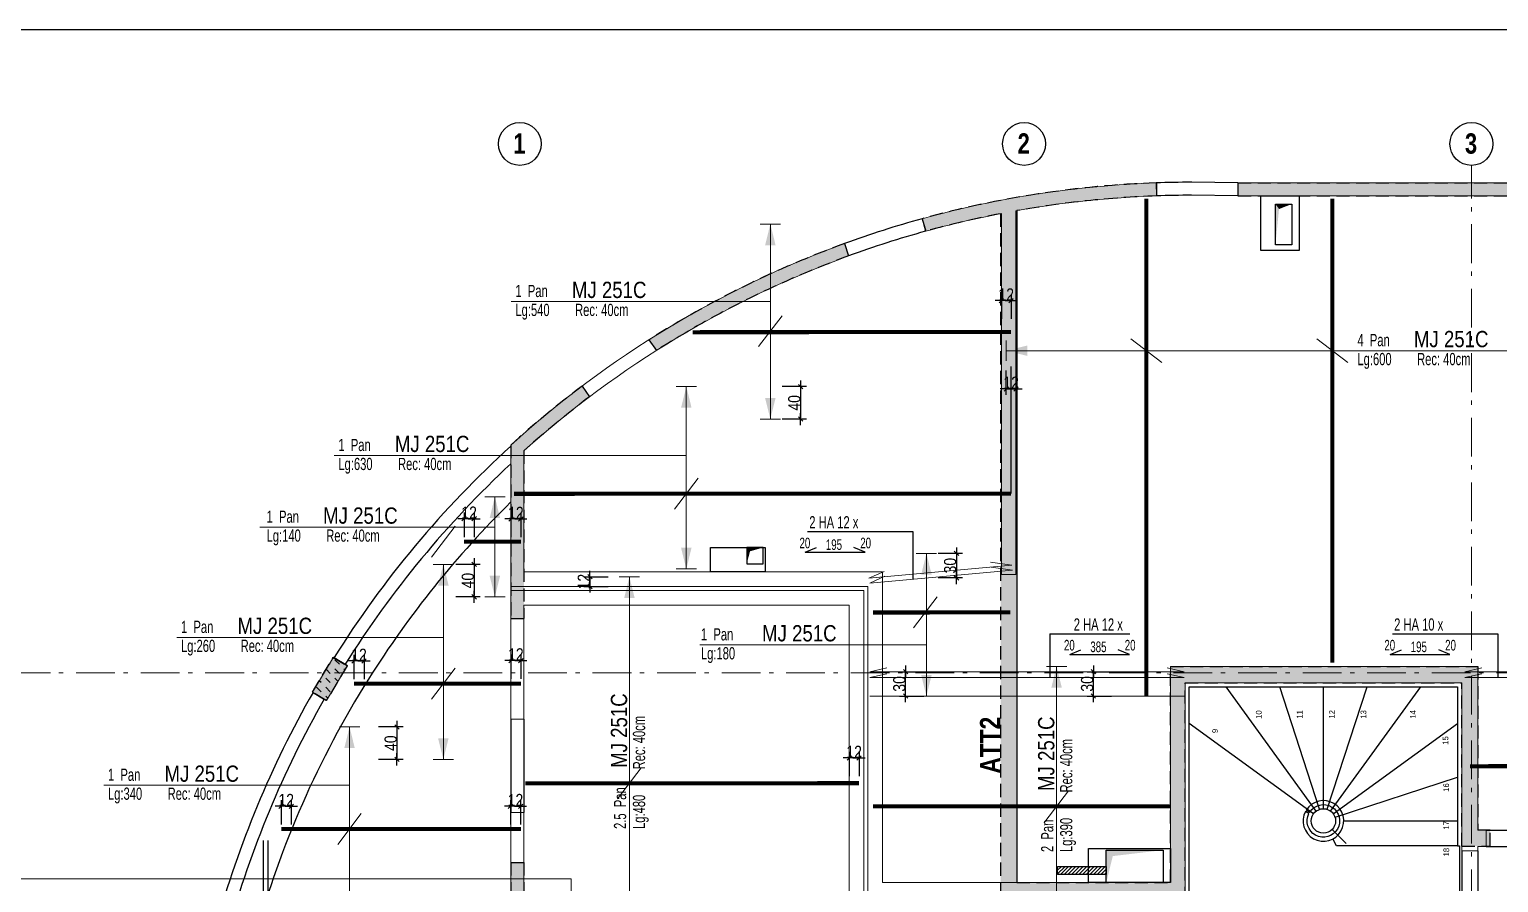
# Model space of a CAD drawing. Header units: centimetres. Extents: x 29921 to 42652, y -19090 to -11306.
# Drawn here: x 37171 to 38978, y -14443 to -13393 of the extents above; entities that cross this region are included whole.
import ezdxf
from ezdxf.enums import TextEntityAlignment as Align

# ---------------------------------------------------------------- set-up
doc = ezdxf.new("R2010")
doc.units = ezdxf.units.CM
doc.header["$LTSCALE"] = 25.4
doc.header["$PDMODE"] = 1
doc.header["$PDSIZE"] = -2
doc.linetypes.add('CACHEX2', pattern=[19.05, 12.7, -6.35])
doc.linetypes.add('Style de ligne -6', pattern=[1.04164, 0.625, -0.20828, 0.06943, -0.13893])
for name, color, linetype in [('01_ARMA_INF', 50, 'Continuous'), ('01_linteaux', 2, 'Continuous'), ('01_murs_sup', 2, 'CACHEX2'), ('01_poch_poteaux', 250, 'Continuous'), ('01_resv', 32, 'Continuous'), ('01_texte', 230, 'Continuous'), ('AA_COTES', 2, 'Continuous')]:
    doc.layers.add(name, color=color, linetype=linetype)
for name, color, linetype, lineweight in [('01_murs_coup', 5, 'Continuous', 60), ('01_résv', 32, 'Continuous', 9), ('B Général', 7, 'Continuous', 5)]:
    doc.layers.add(name, color=color, linetype=linetype, lineweight=lineweight)
doc.styles.add('Eurostile', font='')
doc.styles.add('impact', font='impact.ttf')
doc.styles.add('PATIO', font='ARIALN.TTF')
doc.styles.add('STYLE2', font='ARIALN.TTF')
doc.styles.add('Titre', font='ariblk.ttf')
doc.styles.get('Eurostile').set_extended_font_data('Eurostile')
doc.dimstyles.new('JB50', dxfattribs={"dimscale": 0.1, "dimtxt": 150, "dimasz": 15, "dimexe": 0.1, "dimexo": 0.1, "dimgap": 0.09, "dimtad": 1, "dimdec": 1, "dimdsep": 46, "dimtxsty": 'STYLE2', "dimblk1": 'BOND_G', "dimblk2": 'BOND_D', "dimsah": 1, "dimcen": 1.5, "dimdle": 0.01, "dimse1": 1, "dimse2": 1, "dimclrd": 4, "dimclre": 2, "dimclrt": 6, "dimazin": 2, "dimtfac": 2.333333, "dimtdec": 1, "dimtix": 1, "dimtmove": 2, "dimatfit": 3, "dimldrblk": 'BOND_G', "dimfxl": 1, "dimtolj": 1, "dimtzin": 0, "dimarcsym": 0})
pattern_1 = [(135, (-1376.8596, -4351.756), (-11.2253202, 9e-16), [7.9375, -7.9375])]

# ---------------------------------------------------------------- blocks, each defined once
blk = doc.blocks.new('BOND_G')
at = {"layer": 'AA_COTES', "color": 0}
for p, q in [((0, -5), (0, 15)), ((5, 0), (-5, 0)), ((1.8, 1.8), (-1.8, -1.8))]:
    blk.add_line(p, q, dxfattribs=at)
blk = doc.blocks.new('BOND_D')
at = {"layer": 'AA_COTES', "color": 0}
for p, q in [((5, 0), (-5, 0)), ((-1.8, -1.8), (1.8, 1.8)), ((0, 5), (0, -15))]:
    blk.add_line(p, q, dxfattribs=at)
blk = doc.blocks.new('*D17')
at = {"color": 4, "lineweight": -2, "transparency": 16777216}
blk.add_line((38479.6, -14211.5), (38479.6, -14184.5), dxfattribs=at)
at = {"layer": 'Defpoints', "color": 0, "transparency": 16777216}
for p in [(38479.6, -14183), (38503.4, -14183), (38544.7, -14213)]:
    blk.add_point(p, dxfattribs=at)
at = {"color": 4, "lineweight": -2, "transparency": 16777216, "xscale": 1.5, "yscale": 1.5, "zscale": 1.5}
for name, p, rotation in [('BOND_D', (38479.6, -14183), 90), ('BOND_G', (38479.6, -14213), 270)]:
    blk.add_blockref(name, p, dxfattribs=dict(at, rotation=rotation))
at = {"color": 6, "transparency": 16777216, "insert": (38472, -14198), "char_height": 15, "attachment_point": 5, "rotation": 90, "style": 'STYLE2'}
blk.add_mtext('\\A1;30', dxfattribs=at)
blk = doc.blocks.new('*D18')
at = {"color": 4, "lineweight": -2, "transparency": 16777216}
blk.add_line((38311.3, -14039), (38311.3, -14066.1), dxfattribs=at)
at = {"layer": 'Defpoints', "color": 0, "transparency": 16777216}
for p in [(38274.4, -14037.5), (38274.4, -14067.6), (38311.3, -14067.6)]:
    blk.add_point(p, dxfattribs=at)
at = {"color": 4, "lineweight": -2, "transparency": 16777216, "xscale": 1.5, "yscale": 1.5, "zscale": 1.5}
for name, p, rotation in [('BOND_G', (38311.3, -14037.5), 90), ('BOND_D', (38311.3, -14067.6), 270)]:
    blk.add_blockref(name, p, dxfattribs=dict(at, rotation=rotation))
at = {"color": 6, "transparency": 16777216, "insert": (38303.6, -14052.5), "char_height": 15, "attachment_point": 5, "rotation": 90, "style": 'STYLE2'}
blk.add_mtext('\\A1;30', dxfattribs=at)
blk = doc.blocks.new('*D19')
at = {"color": 4, "lineweight": -2, "transparency": 16777216}
blk.add_line((38248.7, -14211.5), (38248.7, -14184.5), dxfattribs=at)
at = {"layer": 'Defpoints', "color": 0, "transparency": 16777216}
for p in [(38248.7, -14183), (38257.6, -14183), (38257.6, -14213)]:
    blk.add_point(p, dxfattribs=at)
at = {"color": 4, "lineweight": -2, "transparency": 16777216, "xscale": 1.5, "yscale": 1.5, "zscale": 1.5}
for name, p, rotation in [('BOND_D', (38248.7, -14183), 90), ('BOND_G', (38248.7, -14213), 270)]:
    blk.add_blockref(name, p, dxfattribs=dict(at, rotation=rotation))
at = {"color": 6, "transparency": 16777216, "insert": (38241.1, -14198), "char_height": 15, "attachment_point": 5, "rotation": 90, "style": 'STYLE2'}
blk.add_mtext('\\A1;30', dxfattribs=at)
blk = doc.blocks.new('*D20')
at = {"color": 4, "lineweight": -2, "transparency": 16777216}
for p, q in [((38371, -13835), (38369.5, -13835)), ((38372.5, -13835), (38384.5, -13835)), ((38386, -13835), (38387.5, -13835))]:
    blk.add_line(p, q, dxfattribs=at)
at = {"layer": 'Defpoints', "color": 0, "transparency": 16777216}
for p in [(38372.5, -13795.5), (38384.5, -13795.5), (38384.5, -13835)]:
    blk.add_point(p, dxfattribs=at)
at = {"color": 4, "lineweight": -2, "transparency": 16777216, "xscale": 1.5, "yscale": 1.5, "zscale": 1.5}
blk.add_blockref('BOND_G', (38372.5, -13835), dxfattribs=at)
at = {"color": 4, "lineweight": -2, "transparency": 16777216, "xscale": 1.5, "yscale": 1.5, "zscale": 1.5, "rotation": 180}
blk.add_blockref('BOND_D', (38384.5, -13835), dxfattribs=at)
at = {"color": 6, "transparency": 16777216, "insert": (38378.5, -13827.5), "char_height": 15, "attachment_point": 5, "style": 'STYLE2'}
blk.add_mtext('\\A1;12', dxfattribs=at)
blk = doc.blocks.new('*D21')
at = {"color": 4, "lineweight": -2, "transparency": 16777216}
blk.add_line((38119.6, -13833.7), (38119.6, -13870.7), dxfattribs=at)
at = {"layer": 'Defpoints', "color": 0, "transparency": 16777216}
for p in [(37991.6, -13832.2), (38094.9, -13872.2), (38119.6, -13872.2)]:
    blk.add_point(p, dxfattribs=at)
at = {"color": 4, "lineweight": -2, "transparency": 16777216, "xscale": 1.5, "yscale": 1.5, "zscale": 1.5}
for name, p, rotation in [('BOND_G', (38119.6, -13832.2), 90), ('BOND_D', (38119.6, -13872.2), 270)]:
    blk.add_blockref(name, p, dxfattribs=dict(at, rotation=rotation))
at = {"color": 6, "transparency": 16777216, "insert": (38112, -13852.2), "char_height": 15, "attachment_point": 5, "rotation": 90, "style": 'STYLE2'}
blk.add_mtext('\\A1;40', dxfattribs=at)
blk = doc.blocks.new('*D22')
at = {"color": 4, "lineweight": -2, "transparency": 16777216}
for p, q in [((38365, -13726.4), (38363.5, -13726.4)), ((38378.5, -13726.4), (38366.5, -13726.4)), ((38380, -13726.4), (38381.5, -13726.4))]:
    blk.add_line(p, q, dxfattribs=at)
at = {"layer": 'Defpoints', "color": 0, "transparency": 16777216}
for p in [(38366.5, -13726.4), (38366.5, -13750.2), (38378.5, -13765.1)]:
    blk.add_point(p, dxfattribs=at)
at = {"color": 4, "lineweight": -2, "transparency": 16777216, "xscale": 1.5, "yscale": 1.5, "zscale": 1.5}
blk.add_blockref('BOND_D', (38366.5, -13726.4), dxfattribs=at)
at = {"color": 4, "lineweight": -2, "transparency": 16777216, "xscale": 1.5, "yscale": 1.5, "zscale": 1.5, "rotation": 180}
blk.add_blockref('BOND_G', (38378.5, -13726.4), dxfattribs=at)
at = {"color": 6, "transparency": 16777216, "insert": (38372.5, -13718.9), "char_height": 15, "attachment_point": 5, "style": 'STYLE2'}
blk.add_mtext('\\A1;12', dxfattribs=at)
blk = doc.blocks.new('*D34')
at = {"color": 4, "lineweight": -2, "transparency": 16777216}
blk.add_line((37623.3, -14252.4), (37623.3, -14289.4), dxfattribs=at)
at = {"layer": 'Defpoints', "color": 0, "transparency": 16777216}
for p in [(37623.3, -14250.9), (37623.3, -14290.9), (37623.3, -14290.9)]:
    blk.add_point(p, dxfattribs=at)
at = {"color": 4, "lineweight": -2, "transparency": 16777216, "xscale": 1.5, "yscale": 1.5, "zscale": 1.5}
for name, p, rotation in [('BOND_G', (37623.3, -14250.9), 90), ('BOND_D', (37623.3, -14290.9), 270)]:
    blk.add_blockref(name, p, dxfattribs=dict(at, rotation=rotation))
at = {"color": 6, "transparency": 16777216, "insert": (37615.7, -14270.9), "char_height": 15, "attachment_point": 5, "rotation": 90, "style": 'STYLE2'}
blk.add_mtext('\\A1;40', dxfattribs=at)
blk = doc.blocks.new('*D35')
at = {"color": 4, "lineweight": -2, "transparency": 16777216}
blk.add_line((37718.3, -14052.4), (37718.3, -14089.4), dxfattribs=at)
at = {"layer": 'Defpoints', "color": 0, "transparency": 16777216}
for p in [(37719.6, -14050.9), (37718.3, -14090.9), (37719.6, -14090.9)]:
    blk.add_point(p, dxfattribs=at)
at = {"color": 4, "lineweight": -2, "transparency": 16777216, "xscale": 1.5, "yscale": 1.5, "zscale": 1.5}
for name, p, rotation in [('BOND_G', (37718.3, -14050.9), 90), ('BOND_D', (37718.3, -14090.9), 270)]:
    blk.add_blockref(name, p, dxfattribs=dict(at, rotation=rotation))
at = {"color": 6, "transparency": 16777216, "insert": (37710.6, -14070.9), "char_height": 15, "attachment_point": 5, "rotation": 90, "style": 'STYLE2'}
blk.add_mtext('\\A1;40', dxfattribs=at)
blk = doc.blocks.new('*D38')
at = {"color": 4, "lineweight": -2, "transparency": 16777216}
for p, q in [((37479.5, -14348.5), (37478, -14348.5)), ((37493.4, -14348.5), (37481, -14348.5)), ((37494.9, -14348.5), (37496.4, -14348.5))]:
    blk.add_line(p, q, dxfattribs=at)
at = {"layer": 'Defpoints', "color": 0, "transparency": 16777216}
for p in [(37481, -14348.5), (37481, -14376.6), (37493.4, -14377.1)]:
    blk.add_point(p, dxfattribs=at)
at = {"color": 4, "lineweight": -2, "transparency": 16777216, "xscale": 1.5, "yscale": 1.5, "zscale": 1.5}
blk.add_blockref('BOND_D', (37481, -14348.5), dxfattribs=at)
at = {"color": 4, "lineweight": -2, "transparency": 16777216, "xscale": 1.5, "yscale": 1.5, "zscale": 1.5, "rotation": 180}
blk.add_blockref('BOND_G', (37493.4, -14348.5), dxfattribs=at)
at = {"color": 6, "transparency": 16777216, "insert": (37487.2, -14340.9), "char_height": 15, "attachment_point": 5, "style": 'STYLE2'}
blk.add_mtext('\\A1;12', dxfattribs=at)
blk = doc.blocks.new('*D39')
at = {"color": 4, "lineweight": -2, "transparency": 16777216}
for p, q in [((37569, -14169.7), (37567.5, -14169.7)), ((37582.9, -14169.7), (37570.5, -14169.7)), ((37584.4, -14169.7), (37585.9, -14169.7))]:
    blk.add_line(p, q, dxfattribs=at)
at = {"layer": 'Defpoints', "color": 0, "transparency": 16777216}
for p in [(37570.5, -14169.7), (37570.5, -14197.9), (37582.9, -14198.3)]:
    blk.add_point(p, dxfattribs=at)
at = {"color": 4, "lineweight": -2, "transparency": 16777216, "xscale": 1.5, "yscale": 1.5, "zscale": 1.5}
blk.add_blockref('BOND_D', (37570.5, -14169.7), dxfattribs=at)
at = {"color": 4, "lineweight": -2, "transparency": 16777216, "xscale": 1.5, "yscale": 1.5, "zscale": 1.5, "rotation": 180}
blk.add_blockref('BOND_G', (37582.9, -14169.7), dxfattribs=at)
at = {"color": 6, "transparency": 16777216, "insert": (37576.7, -14162.2), "char_height": 15, "attachment_point": 5, "style": 'STYLE2'}
blk.add_mtext('\\A1;12', dxfattribs=at)
blk = doc.blocks.new('*D40')
at = {"color": 4, "lineweight": -2, "transparency": 16777216}
for p, q in [((37704.4, -13994.8), (37702.9, -13994.8)), ((37718.3, -13994.8), (37705.9, -13994.8)), ((37719.8, -13994.8), (37721.3, -13994.8))]:
    blk.add_line(p, q, dxfattribs=at)
at = {"layer": 'Defpoints', "color": 0, "transparency": 16777216}
for p in [(37705.9, -13994.8), (37705.9, -14023), (37718.3, -14023.4)]:
    blk.add_point(p, dxfattribs=at)
at = {"color": 4, "lineweight": -2, "transparency": 16777216, "xscale": 1.5, "yscale": 1.5, "zscale": 1.5}
blk.add_blockref('BOND_D', (37705.9, -13994.8), dxfattribs=at)
at = {"color": 4, "lineweight": -2, "transparency": 16777216, "xscale": 1.5, "yscale": 1.5, "zscale": 1.5, "rotation": 180}
blk.add_blockref('BOND_G', (37718.3, -13994.8), dxfattribs=at)
at = {"color": 6, "transparency": 16777216, "insert": (37712.1, -13987.3), "char_height": 15, "attachment_point": 5, "style": 'STYLE2'}
blk.add_mtext('\\A1;12', dxfattribs=at)
blk = doc.blocks.new('*D41')
at = {"color": 4, "lineweight": -2, "transparency": 16777216}
for p, q in [((37762, -13995.1), (37760.5, -13995.1)), ((37775.7, -13995.1), (37763.5, -13995.1)), ((37777.2, -13995.1), (37778.7, -13995.1))]:
    blk.add_line(p, q, dxfattribs=at)
at = {"layer": 'Defpoints', "color": 0, "transparency": 16777216}
for p in [(37763.5, -13995.1), (37763.5, -14022.9), (37775.7, -14022.9)]:
    blk.add_point(p, dxfattribs=at)
at = {"color": 4, "lineweight": -2, "transparency": 16777216, "xscale": 1.5, "yscale": 1.5, "zscale": 1.5}
blk.add_blockref('BOND_D', (37763.5, -13995.1), dxfattribs=at)
at = {"color": 4, "lineweight": -2, "transparency": 16777216, "xscale": 1.5, "yscale": 1.5, "zscale": 1.5, "rotation": 180}
blk.add_blockref('BOND_G', (37775.7, -13995.1), dxfattribs=at)
at = {"color": 6, "transparency": 16777216, "insert": (37769.6, -13987.6), "char_height": 15, "attachment_point": 5, "style": 'STYLE2'}
blk.add_mtext('\\A1;12', dxfattribs=at)
blk = doc.blocks.new('*D42')
at = {"color": 4, "lineweight": -2, "transparency": 16777216}
for p, q in [((37762, -14169.3), (37760.5, -14169.3)), ((37775.7, -14169.3), (37763.5, -14169.3)), ((37777.2, -14169.3), (37778.7, -14169.3))]:
    blk.add_line(p, q, dxfattribs=at)
at = {"layer": 'Defpoints', "color": 0, "transparency": 16777216}
for p in [(37763.5, -14169.3), (37763.5, -14197.1), (37775.7, -14197.1)]:
    blk.add_point(p, dxfattribs=at)
at = {"color": 4, "lineweight": -2, "transparency": 16777216, "xscale": 1.5, "yscale": 1.5, "zscale": 1.5}
blk.add_blockref('BOND_D', (37763.5, -14169.3), dxfattribs=at)
at = {"color": 4, "lineweight": -2, "transparency": 16777216, "xscale": 1.5, "yscale": 1.5, "zscale": 1.5, "rotation": 180}
blk.add_blockref('BOND_G', (37775.7, -14169.3), dxfattribs=at)
at = {"color": 6, "transparency": 16777216, "insert": (37769.6, -14161.7), "char_height": 15, "attachment_point": 5, "style": 'STYLE2'}
blk.add_mtext('\\A1;12', dxfattribs=at)
blk = doc.blocks.new('*D43')
at = {"color": 4, "lineweight": -2, "transparency": 16777216}
for p, q in [((37761.4, -14348.5), (37759.9, -14348.5)), ((37775.3, -14348.5), (37762.9, -14348.5)), ((37776.8, -14348.5), (37778.3, -14348.5))]:
    blk.add_line(p, q, dxfattribs=at)
at = {"layer": 'Defpoints', "color": 0, "transparency": 16777216}
for p in [(37762.9, -14348.5), (37762.9, -14376.6), (37775.3, -14377.1)]:
    blk.add_point(p, dxfattribs=at)
at = {"color": 4, "lineweight": -2, "transparency": 16777216, "xscale": 1.5, "yscale": 1.5, "zscale": 1.5}
blk.add_blockref('BOND_D', (37762.9, -14348.5), dxfattribs=at)
at = {"color": 4, "lineweight": -2, "transparency": 16777216, "xscale": 1.5, "yscale": 1.5, "zscale": 1.5, "rotation": 180}
blk.add_blockref('BOND_G', (37775.3, -14348.5), dxfattribs=at)
at = {"color": 6, "transparency": 16777216, "insert": (37769.1, -14340.9), "char_height": 15, "attachment_point": 5, "style": 'STYLE2'}
blk.add_mtext('\\A1;12', dxfattribs=at)
blk = doc.blocks.new('*D46')
at = {"color": 4, "lineweight": -2, "transparency": 16777216}
for p, q in [((38178, -14289.1), (38176.5, -14289.1)), ((38191.5, -14289.1), (38179.5, -14289.1)), ((38193, -14289.1), (38194.5, -14289.1))]:
    blk.add_line(p, q, dxfattribs=at)
at = {"layer": 'Defpoints', "color": 0, "transparency": 16777216}
for p in [(38179.5, -14289.1), (38179.5, -14310.8), (38191.5, -14320.2)]:
    blk.add_point(p, dxfattribs=at)
at = {"color": 4, "lineweight": -2, "transparency": 16777216, "xscale": 1.5, "yscale": 1.5, "zscale": 1.5}
blk.add_blockref('BOND_D', (38179.5, -14289.1), dxfattribs=at)
at = {"color": 4, "lineweight": -2, "transparency": 16777216, "xscale": 1.5, "yscale": 1.5, "zscale": 1.5, "rotation": 180}
blk.add_blockref('BOND_G', (38191.5, -14289.1), dxfattribs=at)
at = {"color": 6, "transparency": 16777216, "insert": (38185.5, -14281.6), "char_height": 15, "attachment_point": 5, "style": 'STYLE2'}
blk.add_mtext('\\A1;12', dxfattribs=at)
blk = doc.blocks.new('*D48')
at = {"color": 4, "lineweight": -2, "transparency": 16777216}
for p, q in [((37860.6, -14064.7), (37860.6, -14063.2)), ((37860.6, -14066.2), (37860.6, -14078.2)), ((37860.6, -14079.7), (37860.6, -14081.2))]:
    blk.add_line(p, q, dxfattribs=at)
at = {"layer": 'Defpoints', "color": 0, "transparency": 16777216}
for p in [(37896.7, -14066.2), (37860.6, -14078.2), (37894.3, -14078.2)]:
    blk.add_point(p, dxfattribs=at)
at = {"color": 4, "lineweight": -2, "transparency": 16777216, "xscale": 1.5, "yscale": 1.5, "zscale": 1.5}
for name, p, rotation in [('BOND_G', (37860.6, -14066.2), 270), ('BOND_D', (37860.6, -14078.2), 90)]:
    blk.add_blockref(name, p, dxfattribs=dict(at, rotation=rotation))
at = {"color": 6, "transparency": 16777216, "insert": (37853.1, -14072.2), "char_height": 15, "attachment_point": 5, "rotation": 90, "style": 'STYLE2'}
blk.add_mtext('\\A1;12', dxfattribs=at)

msp = doc.modelspace()

# ---------------------------------------------------------------- hatches: boundary and pattern name
at = {"layer": '01_murs_sup'}
h = msp.add_hatch(dxfattribs=at)
h.set_pattern_fill('DASH', color=256, scale=2.5, angle=135)
h.set_pattern_definition(pattern_1)
h.paths.add_polyline_path([(38178.58, -13671.44), (38173.7, -13656.19, 0.053996), (37933.23, -13774.64), (37942.35, -13787.8, -0.0537335)])
h.paths.add_polyline_path([(37779.47, -13911.19, -0.0212749), (37860.14, -13844.74), (37851.02, -13831.57, 0.0228439), (37763.47, -13904.08), (37763.47, -14117.54), (37779.47, -14117.54)])
h.paths.add_polyline_path([(39133.48, -13581.57), (38657.44, -13581.57), (38657.44, -13597.57), (39117.48, -13597.57), (39117.48, -13641.58), (39133.48, -13641.58)])
h.paths.add_polyline_path([(39446.48, -13976.58), (39133.48, -13976.58), (39133.48, -13941.58), (39117.48, -13941.58), (39117.48, -14377.56), (39069.48, -14377.56), (39069.48, -14397.56), (39117.48, -14397.56), (39117.48, -14785.56), (39082.48, -14785.56), (39082.48, -14803.56), (39495.48, -14803.56), (39495.48, -14785.56), (39135.47, -14785.56), (39135.47, -13992.58), (39430.48, -13992.58), (39430.48, -14049.58), (39446.48, -14049.58)])
h = msp.add_hatch(dxfattribs=at)
h.set_pattern_fill('DASH', color=256, scale=2.5, angle=135)
h.set_pattern_definition(pattern_1)
h.paths.add_polyline_path([(38385.48, -13615.73, -0.0351438), (38557.04, -13597.57), (38557.04, -13590.51), (38556.88, -13581.57, 0.0587084), (38268.95, -13625.72), (38273.83, -13640.97, -0.0191623), (38365.48, -13619.45), (38365.48, -14460.51), (38574.48, -14460.51), (38574.48, -14785.56), (38333.48, -14785.56), (38333.48, -14803.56), (38592.48, -14803.56), (38592.48, -14755.56), (38767.48, -14755.56), (38767.48, -14552.56), (38932.48, -14552.56), (38932.48, -14755.56), (38952.48, -14755.56), (38952.48, -14530.56), (38932.48, -14530.56), (38932.48, -14536.56), (38592.48, -14536.56), (38592.48, -14196.56), (38932.48, -14196.56), (38932.48, -14397.56), (38967.48, -14397.56), (38967.48, -14377.56), (38952.48, -14377.56), (38952.48, -14176.56), (38574.48, -14176.56), (38574.48, -14442.51), (38385.48, -14442.51)])
h.paths.add_polyline_path([(38665.48, -14556.56), (38665.48, -14735.56), (38592.48, -14735.56), (38592.48, -14556.56)], flags=16)
h.paths.add_polyline_path([(38747.48, -14556.56), (38747.48, -14735.56), (38683.48, -14735.56), (38683.48, -14556.56)], flags=16)
h.paths.add_polyline_path([(39519.48, -14176.56), (39446.48, -14176.56), (39446.48, -14149.58), (39430.48, -14149.58), (39430.48, -14192.56), (39519.48, -14192.56)])
h.paths.add_polyline_path([(39794.48, -14176.56), (39619.48, -14176.56), (39619.48, -14192.56), (39794.48, -14192.56)], flags=17)
h.paths.add_polyline_path([(40140.48, -13976.56), (40124.48, -13976.56), (40124.48, -14176.56), (39994.48, -14176.56), (39994.48, -14192.56), (40124.48, -14192.56), (40124.48, -14785.56), (39597.48, -14785.56), (39597.48, -14803.56), (40140.48, -14803.56)])
h = msp.add_hatch(dxfattribs=at)
h.set_pattern_fill('DASH', color=256, scale=2.5, angle=135)
h.set_pattern_definition(pattern_1)
h.paths.add_polyline_path([(37562.23, -14175.62), (37545.08, -14165.32), (37519.34, -14208.18), (37536.49, -14218.48)])
h = msp.add_hatch(dxfattribs=at)
h.set_pattern_fill('DASH', color=256, scale=2.5, angle=135)
h.set_pattern_definition(pattern_1)
h.paths.add_polyline_path([(37779.47, -14417.54), (37763.47, -14417.54), (37763.47, -14517.54), (37779.47, -14517.54)])
h.paths.add_polyline_path([(37779.47, -14617.54), (37763.47, -14617.54), (37763.47, -14785.56), (37330.68, -14785.56), (37379.44, -14623.13), (37364.11, -14618.53), (37274.08, -14918.45), (37289.41, -14923.05), (37325.28, -14803.56), (37453.44, -14803.56), (37469.44, -14803.56), (38121.48, -14803.56), (38121.48, -15311.56), (38139.48, -15311.56), (38139.48, -14803.56), (38231.48, -14803.56), (38231.48, -14785.56), (37779.47, -14785.56)])
at = {"layer": '01_poch_poteaux'}
h = msp.add_hatch(color=256, dxfattribs=at)
h.dxf.hatch_style = 1
h.paths.add_polyline_path([(37562.39, -14175.47), (37545.24, -14165.17), (37519.5, -14208.04), (37536.64, -14218.33)])
at = {"layer": '01_résv'}
h = msp.add_hatch(dxfattribs=at)
h.set_pattern_fill('ANSI31', color=256)
h.set_pattern_definition([(45, (33932.1135, -19078.7956), (-2.245064, 2.245064), [])])
h.paths.add_polyline_path([(40172.39, -15042.56), (40172.39, -15072.59), (40182.39, -15072.59), (40182.39, -15042.62)], flags=17)
h.paths.add_polyline_path([(38544.12, -14511.48), (38544.12, -14581.48), (38554.12, -14581.48), (38554.12, -14511.48)])
h.paths.add_polyline_path([(38775.31, -14971.93), (38775.71, -15031.93), (38785.71, -15031.93), (38785.31, -14971.93)], flags=17)
h.paths.add_polyline_path([(38544.85, -14966.84), (38474.85, -14966.84), (38474.85, -14976.84), (38544.85, -14976.84)], flags=17)
h.paths.add_polyline_path([(38564.85, -14966.84), (38624.85, -14966.84), (38624.85, -14976.84), (38564.85, -14976.84)], flags=17)
h.paths.add_polyline_path([(37763.92, -15769.56), (37763.92, -15709.56), (37773.92, -15709.56), (37773.92, -15769.56)], flags=17)
h.paths.add_polyline_path([(38495.18, -14432.47), (38435.18, -14432.47), (38435.18, -14422.47), (38495.18, -14422.47)])
edge = h.paths.add_edge_path()
edge.add_line((40778.06, -15120.54), (40818.06, -15120.54))
edge.add_line((40818.06, -15120.54), (40846.67, -15148.83))
edge.add_line((40846.67, -15148.83), (40849.82, -15145.68))
edge.add_line((40849.82, -15145.68), (40853.18, -15142.31))
edge.add_line((40853.18, -15142.31), (40853.74, -15141.76))
edge.add_line((40853.74, -15141.76), (40819.08, -15107.1))
edge.add_line((40778.4, -15120.54), (40778.4, -15110.54))
edge.add_line((40778.4, -15110.54), (40822.52, -15110.54))
edge.add_line((40170.1, -14687.41), (40170, -14687.41))
edge.add_line((40170, -14687.41), (40170.02, -14664.36))
edge.add_line((40170.02, -14664.36), (40180.02, -14664.36))
edge.add_line((40180.02, -14664.36), (40180.12, -14694.4))
edge.add_line((40180.12, -14694.4), (40170, -14694.34))
edge.add_line((39147.25, -14687.41), (39147.15, -14687.41))
edge.add_line((39147.15, -14687.41), (39147.15, -14657.41))
edge.add_line((39147.15, -14657.41), (39157.15, -14657.41))
edge.add_line((39157.15, -14657.41), (39157.15, -14687.41))
edge.add_line((39157.15, -14687.41), (39147.15, -14687.41))
edge.add_line((37455.95, -16464.54), (37539.35, -16464.56))
edge.add_line((37539.35, -16464.56), (37539.75, -16474.52))
edge.add_line((37539.75, -16474.52), (37459.74, -16474.5))
edge.add_line((37459.74, -16474.5), (37459.34, -16467.9))
h.paths.add_polyline_path([(40853.92, -14589.64), (40846.85, -14582.57), (40818.16, -14610.86), (40778.16, -14610.86), (40778.16, -14620.86), (40822.3, -14620.86)])

# ---------------------------------------------------------------- linework, layer by layer
msp.add_line((38378.48, -13963.9), (38378.48, -13807.66))
at = {"layer": '01_ARMA_INF', "linetype": 'Continuous', "lineweight": 0, "const_width": 5, "flags": 128}
for points in [[(38544.66, -13601.15), (38544.75, -14213.04)], [(38773.42, -13601.14), (38773.51, -14172.01)], [(37986.77, -13765.29), (38378.48, -13765.06)], [(37767.46, -13964.14), (38378.48, -13963.9)], [(37705.93, -14022.95), (37775.7, -14022.92)], [(38208.51, -14110.14), (38377.48, -14110.07)], [(37570.54, -14197.87), (37775.7, -14197.77)], [(38942.71, -14299.27), (39127.71, -14299.12)], [(37781.3, -14320.29), (38191.46, -14320.15)], [(38208.51, -14348.71), (38573.75, -14348.57)], [(37480.99, -14376.61), (37775.7, -14376.47)]]:
    msp.add_lwpolyline(points, dxfattribs=at)
at = {"layer": '01_linteaux'}
for p, q in [((38657.25, -13581.57), (38600.49, -13580.81)), ((38657.04, -13597.57), (38600.27, -13596.81)), ((37763.46, -14241.23), (37763.46, -14356.23)), ((37779.46, -14241.23), (37779.46, -14356.23)), ((38962.48, -14378.06), (39065.48, -14378.06)), ((38932.48, -14403.56), (38932.48, -14536.56)), ((38952.48, -14403.56), (38952.48, -14536.56)), ((38962.48, -14398.06), (39065.48, -14398.06))]:
    msp.add_line(p, q, dxfattribs=at)
at = {"layer": '01_linteaux', "linetype": 'Continuous'}
for p, q in [((38385.48, -13615.73), (38385.48, -14442.51)), ((38753.66, -14354.42), (38642.78, -14201.8)), ((38757.84, -14352.29), (38708.95, -14201.8)), ((38762.48, -14351.56), (38762.48, -14201.8)), ((38767.11, -14352.29), (38816.09, -14201.56)), ((38771.3, -14354.42), (38882.36, -14201.56)), ((38750.34, -14357.74), (38597.48, -14246.68)), ((38774.61, -14357.74), (38927.48, -14246.68)), ((38774.61, -14357.74), (38927.23, -14246.86)), ((38776.75, -14361.92), (38927.48, -14312.94)), ((38773.08, -14377.16), (38790.48, -14394.56)), ((38787.48, -14366.56), (38927.23, -14366.56)), ((38778.51, -14397.21), (38774.06, -14388.71)), ((38927.23, -14397.21), (38778.51, -14397.21))]:
    msp.add_line(p, q, dxfattribs=at)
at = {"layer": '01_linteaux', "linetype": 'Continuous', "flags": 128}
msp.add_lwpolyline([(38790.48, -14531.06), (38790.48, -14528.31), (38597.48, -14528.31), (38597.48, -14201.56), (38927.23, -14201.56), (38927.23, -14397.21), (38929.98, -14397.21), (38929.98, -14531.06)], close=True, dxfattribs=at)
msp.add_lwpolyline([(38740.35, -14354.93, 49.979992), (38741.35, -14353.2), (38745.68, -14355.7, -39.9749844), (38744.68, -14357.43)], format="xyb", close=True, dxfattribs=at)
at = {"layer": '01_linteaux', "linetype": 'Continuous'}
msp.add_circle((38762.48, -14366.56), 15, dxfattribs=at)
at = {"layer": '01_linteaux'}
for centre, radius, start, end in [((38600.27, -14825.54), 1244.73, 90, 92.00516), ((38600.27, -14825.54), 1228.73, 90, 92.00516), ((38600.27, -14825.54), 1244.73, 105.4374, 110.04173), ((38600.27, -14825.54), 1228.73, 105.4374, 110.07172), ((38600.28, -14825.54), 1243.76, 132.28414, 147.95599), ((38600.28, -14825.54), 1227.76, 132.96705, 147.94227), ((38600.28, -14825.54), 1193.76, 134.50649, 147.95599), ((38600.28, -14825.54), 1193.96, 147.95599, 164.61784), ((38600.28, -14825.54), 1243.96, 150.25949, 164.61784), ((38600.28, -14825.54), 1227.96, 150.28537, 164.63513)]:
    msp.add_arc(centre, radius, start, end, dxfattribs=at)
at = {"layer": '01_murs_coup', "linetype": 'Continuous', "lineweight": 18}
for p, q in [((38556.72, -13581.57), (38557.28, -13597.57)), ((39133.48, -13581.57), (38657.04, -13581.57)), ((38657.04, -13581.57), (38657.04, -13597.57)), ((39133.48, -13581.57), (38746.48, -13581.57)), ((39117.48, -13597.57), (38657.04, -13597.57)), ((39117.48, -13597.57), (38746.48, -13597.57)), ((38366.48, -13619.26), (38366.48, -14063.53)), ((38384.48, -13615.91), (38384.48, -14063.53)), ((38268.94, -13625.72), (38273.2, -13641.14)), ((38173.7, -13656.19), (38178.58, -13671.44)), ((37763.46, -13904.08), (37763.46, -14078.23)), ((37779.46, -13911.19), (37779.46, -14060.23)), ((38220.51, -14060.23), (37779.46, -14060.23)), ((38220.51, -14060.23), (37789.46, -14060.23)), ((38220.51, -14442.51), (38220.51, -14060.23)), ((38220.51, -14442.51), (38220.51, -14060.23)), ((38220.51, -14060.23), (38220.51, -14442.51)), ((38366.48, -14063.53), (38384.48, -14063.53)), ((38202.51, -14078.23), (37763.46, -14078.23)), ((37763.46, -14083.23), (38197.46, -14083.23)), ((37763.46, -14083.23), (37763.46, -14241.23)), ((38197.46, -14083.23), (38197.46, -14519.23)), ((38202.51, -14534.66), (38202.51, -14078.23)), ((37779.46, -14101.23), (38179.46, -14101.23)), ((37779.46, -14101.23), (37779.46, -14135.23)), ((37779.46, -14101.23), (37779.46, -14241.23)), ((38179.46, -14101.23), (38179.46, -14501.23)), ((37545.24, -14165.17), (37519.5, -14208.04)), ((37562.39, -14175.47), (37536.64, -14218.33)), ((37545.24, -14165.17), (37562.39, -14175.47)), ((38574.48, -14442.51), (38574.48, -14176.56)), ((38574.48, -14176.56), (38952.48, -14176.56)), ((38952.48, -14176.56), (38952.48, -14378.06)), ((38592.48, -14196.56), (38932.48, -14196.56)), ((38592.48, -14536.56), (38592.48, -14196.56)), ((38932.48, -14403.56), (38932.48, -14196.56)), ((37519.5, -14208.04), (37536.64, -14218.33)), ((37763.46, -14241.23), (37779.46, -14241.23)), ((37763.46, -14356.23), (37763.46, -14519.23)), ((37763.46, -14356.23), (37779.46, -14356.23)), ((37779.46, -14356.23), (37779.46, -14501.23)), ((38952.48, -14378.06), (38962.48, -14378.06)), ((38962.48, -14378.06), (38962.48, -14398.06)), ((38932.48, -14403.56), (38952.48, -14403.56)), ((38952.48, -14398.06), (38962.48, -14398.06)), ((38952.48, -14403.56), (38952.48, -14398.06)), ((38220.51, -14442.51), (38574.48, -14442.51))]:
    msp.add_line(p, q, dxfattribs=at)
for radius, start, end in [(1244.73, 92.00516, 105.4374), (1228.73, 92.00516, 100.11501), (1228.73, 100.96877, 105.4374), (1244.73, 110.04173, 132.24354), (1228.73, 110.07172, 131.91412)]:
    msp.add_arc((38600.27, -14825.54), radius, start, end, dxfattribs=at)
at = {"layer": '01_murs_sup', "ltscale": 0.05}
for p, q in [((38557.44, -13581.55), (38557.44, -13597.56)), ((38657.44, -13581.57), (38657.44, -13597.57)), ((38657.44, -13581.57), (39133.48, -13581.57)), ((38657.44, -13597.57), (39117.48, -13597.57)), ((38365.48, -13619.45), (38365.48, -14460.51)), ((38268.95, -13625.72), (38273.83, -13640.97)), ((38173.7, -13656.19), (38178.58, -13671.44)), ((37933.23, -13774.64), (37942.35, -13787.8)), ((37851.02, -13831.57), (37860.14, -13844.74)), ((37763.47, -13904.08), (37763.47, -14117.54)), ((37779.47, -13911.19), (37779.47, -14117.54)), ((37763.47, -14117.54), (37779.47, -14117.54)), ((37519.34, -14208.18), (37545.08, -14165.32)), ((37562.23, -14175.62), (37536.49, -14218.48)), ((37545.08, -14165.32), (37562.23, -14175.62)), ((37562.23, -14175.62), (37545.08, -14165.32)), ((38574.48, -14176.56), (38952.48, -14176.56)), ((38574.48, -14442.51), (38574.48, -14176.56)), ((38952.48, -14176.56), (38952.48, -14377.56)), ((38592.48, -14196.56), (38932.48, -14196.56)), ((38592.48, -14536.56), (38592.48, -14196.56)), ((38932.48, -14397.56), (38932.48, -14196.56)), ((37536.49, -14218.48), (37519.34, -14208.18)), ((37519.34, -14208.18), (37536.49, -14218.48)), ((38952.48, -14377.56), (38967.48, -14377.56)), ((38967.48, -14397.56), (38967.48, -14377.56)), ((38932.48, -14397.56), (38967.48, -14397.56)), ((37763.47, -14417.54), (37763.47, -14517.54)), ((37763.47, -14417.54), (37779.47, -14417.54)), ((37779.47, -14417.54), (37779.47, -14517.54)), ((38385.48, -14442.51), (38574.48, -14442.51))]:
    msp.add_line(p, q, dxfattribs=at)
for radius, start, end in [(1244.73, 91.97223, 105.4374), (1228.73, 91.99793, 100.06764), (1228.73, 101.01627, 105.40741), (1244.73, 110.04173, 122.4047), (1228.73, 110.07172, 122.3747), (1244.73, 127.00902, 132.24354), (1228.73, 127.03901, 131.91412)]:
    msp.add_arc((38600.28, -14825.54), radius, start, end, dxfattribs=at)
at = {"layer": '01_resv'}
for p, q in [((38685.43, -13664.57), (38685.42, -13597.57)), ((38685.42, -13597.57), (38732.46, -13597.57)), ((38732.46, -13597.57), (38732.47, -13664.57)), ((38703.48, -13607.61), (38723.48, -13607.61)), ((38703.48, -13657.61), (38703.48, -13607.61)), ((38723.48, -13607.61), (38723.48, -13657.61)), ((38732.47, -13664.57), (38685.43, -13664.57)), ((38723.48, -13657.61), (38703.48, -13657.61)), ((38053.45, -14030.25), (38053.45, -14050.25)), ((38073.45, -14030.25), (38053.45, -14030.25)), ((38073.45, -14030.25), (38053.45, -14030.25)), ((38073.45, -14050.25), (38073.45, -14030.25)), ((38053.45, -14050.25), (38073.45, -14050.25)), ((38495.48, -14402.47), (38565.48, -14402.47)), ((38495.48, -14442.46), (38495.48, -14402.47)), ((38565.48, -14402.47), (38565.48, -14442.47)), ((38435.48, -14422.47), (38495.48, -14422.47)), ((38435.48, -14432.47), (38435.48, -14422.47)), ((38495.48, -14432.47), (38435.48, -14432.47)), ((38495.48, -14422.47), (38495.48, -14432.47)), ((38565.48, -14442.47), (38495.48, -14442.46))]:
    msp.add_line(p, q, dxfattribs=at)
for points in [[(38009.02, -14030.25), (38076.24, -14030.25), (38076.24, -14060.23), (38009.02, -14060.23)], [(38473.48, -14400.62), (38574.48, -14400.68), (38574.48, -14442.51), (38473.48, -14442.44)]]:
    msp.add_lwpolyline(points, close=True, dxfattribs=at)
for points in [[(38703.48, -13657.61), (38703.48, -13607.61), (38707.91, -13613.76)], [(38703.48, -13607.61), (38723.48, -13607.61), (38707.91, -13613.76)], [(38053.45, -14050.25), (38053.45, -14030.25), (38057.47, -14034.82)], [(38053.45, -14030.25), (38073.45, -14030.25), (38057.47, -14034.82)], [(38495.48, -14442.46), (38495.48, -14402.47), (38503.52, -14409.85)], [(38495.48, -14402.47), (38565.48, -14402.47), (38503.52, -14409.85)]]:
    msp.add_solid(points, dxfattribs=at)
at = {"layer": '01_résv'}
for q in [(36352.48, -14437.71), (37837.48, -16537.71)]:
    msp.add_line((37837.48, -14437.71), q, dxfattribs=at)
at = {"layer": '01_texte'}
for p, q in [((35711.79, -13392.7), (42601.79, -13392.7)), ((38125.42, -14036.11), (38139.24, -14030.28)), ((38125.42, -14036.11), (38198.93, -14036.11)), ((38198.93, -14036.11), (38185.11, -14030.28)), ((38450.58, -14161.84), (38464.41, -14156.02)), ((38450.58, -14161.84), (38524.09, -14161.84)), ((38524.09, -14161.84), (38510.27, -14156.02)), ((38844.55, -14161.84), (38858.37, -14156.02)), ((38844.55, -14161.84), (38918.05, -14161.84)), ((38918.05, -14161.84), (38904.23, -14156.02)), ((37459.44, -14835.56), (37459.44, -14390.47)), ((37464.84, -14835.56), (37464.84, -14390.47))]:
    msp.add_line(p, q, dxfattribs=at)
at = {"layer": '01_texte', "linetype": 'Continuous', "lineweight": 0}
for p, q in [((38069.97, -13632.23), (38094.93, -13632.23)), ((38082.45, -13872.23), (38082.45, -13632.23)), ((38082.45, -13727.56), (37763.96, -13727.56)), ((38067.95, -13783.06), (38096.96, -13744.99)), ((38372.48, -13775.58), (38372.48, -13800.54)), ((38525.65, -13773.57), (38563.72, -13802.58)), ((38754.41, -13773.56), (38792.48, -13802.56)), ((38372.48, -13788.06), (39129.48, -13788.06)), ((37966.66, -13832.23), (37991.62, -13832.23)), ((37979.14, -14056.6), (37979.14, -13832.23)), ((38069.97, -13872.23), (38094.93, -13872.23)), ((37979.14, -13917.06), (37546.29, -13917.06)), ((37964.64, -13983.06), (37993.65, -13944.99)), ((37731.27, -13967.93), (37756.23, -13967.93)), ((37743.75, -14090.92), (37743.75, -13967.93)), ((37743.75, -14005.22), (37454.66, -14005.22)), ((37665.88, -14042), (37694.89, -14003.93)), ((37667.92, -14050.92), (37692.88, -14050.92)), ((37680.4, -14290.92), (37680.4, -14050.92)), ((37680.4, -14116.07), (37680.4, -14050.92)), ((38203.6, -14068.03), (38379.23, -14051.99)), ((38261.89, -14037.53), (38286.85, -14037.53)), ((38274.37, -14213.04), (38274.37, -14037.53)), ((38379.23, -14051.99), (38352.95, -14048.39)), ((38380.33, -14057.88), (38354.05, -14054.28)), ((37896.68, -14066.23), (37921.64, -14066.23)), ((37909.16, -14536.23), (37909.16, -14066.23)), ((37966.66, -14056.6), (37991.62, -14056.6)), ((38203.6, -14068.03), (38222.29, -14059.76)), ((38204.7, -14073.92), (38380.33, -14057.88)), ((38204.7, -14073.92), (38223.4, -14065.65)), ((37731.27, -14090.92), (37756.23, -14090.92)), ((38258.4, -14129.11), (38287.4, -14091.04)), ((37680.4, -14140.85), (37352.78, -14140.85)), ((38274.37, -14150.02), (37995.68, -14150.02)), ((37665.88, -14216.85), (37694.89, -14178.78)), ((38204.87, -14183.04), (38225.66, -14178.4)), ((38421.92, -14176.56), (38446.88, -14176.56)), ((38434.4, -14647.82), (38434.4, -14176.56)), ((38591.17, -14183.04), (38570.38, -14178.4)), ((38936.35, -14183.04), (38957.14, -14178.4)), ((38204.87, -14183.04), (38591.17, -14183.04)), ((38204.87, -14190.12), (38225.66, -14185.48)), ((38204.87, -14190.12), (38591.17, -14190.12)), ((38591.17, -14190.12), (38570.38, -14185.48)), ((38936.35, -14183.04), (39131.93, -14183.04)), ((38936.35, -14190.12), (38957.14, -14185.48)), ((38936.35, -14190.12), (39131.93, -14190.12)), ((38204.87, -14213.04), (38591.17, -14213.04)), ((38261.89, -14213.04), (38286.85, -14213.04)), ((37552.59, -14250.92), (37577.55, -14250.92)), ((37565.07, -14490.92), (37565.07, -14250.92)), ((37667.92, -14290.92), (37692.88, -14290.92)), ((37894.65, -14339.27), (37923.66, -14301.2)), ((37565.07, -14322.78), (37263.01, -14322.78)), ((38419.9, -14367.68), (38448.91, -14329.61)), ((37550.55, -14395.6), (37579.55, -14357.53))]:
    msp.add_line(p, q, dxfattribs=at)
at = {"layer": '01_texte', "ltscale": 200}
for p, q in [((38128.15, -14010.52), (38257.66, -14010.52)), ((38257.66, -14010.52), (38257.66, -14069.08)), ((38426.19, -14136.26), (38524.4, -14136.26)), ((38426.19, -14136.26), (38426.19, -14190.12)), ((38847.28, -14136.26), (38976.78, -14136.26)), ((38976.78, -14136.26), (38976.78, -14190.12))]:
    msp.add_line(p, q, dxfattribs=at)
at = {"layer": '01_texte'}
for centre in [(37774.42, -13533.68), (38394.41, -13533.68), (38944.43, -13533.68)]:
    msp.add_circle(centre, 26.34, dxfattribs=at)
at = {"layer": '01_texte', "linetype": 'Continuous', "lineweight": 0}
for points in [[(38082.45, -13632.23), (38075.99, -13658.33), (38082.45, -13658.33)], [(38082.45, -13632.23), (38088.91, -13658.33), (38082.45, -13658.33)], [(38372.48, -13788.06), (38398.57, -13781.6), (38398.57, -13788.06)], [(38372.48, -13788.06), (38398.57, -13794.52), (38398.57, -13788.06)], [(37979.14, -13832.23), (37972.68, -13858.33), (37979.14, -13858.33)], [(37979.14, -13832.23), (37985.6, -13858.33), (37979.14, -13858.33)], [(38082.45, -13872.23), (38075.99, -13846.13), (38082.45, -13846.13)], [(38082.45, -13872.23), (38088.91, -13846.13), (38082.45, -13846.13)], [(37743.75, -13967.93), (37737.29, -13994.02), (37743.75, -13994.02)], [(37743.75, -13967.93), (37750.21, -13994.02), (37743.75, -13994.02)], [(37979.14, -14056.6), (37972.68, -14030.5), (37979.14, -14030.5)], [(37979.14, -14056.6), (37985.6, -14030.5), (37979.14, -14030.5)], [(37680.4, -14050.92), (37673.94, -14077.01), (37680.4, -14077.01)], [(37680.4, -14050.92), (37686.86, -14077.01), (37680.4, -14077.01)], [(38274.37, -14037.53), (38267.91, -14063.63), (38274.37, -14063.63)], [(38274.37, -14037.53), (38280.83, -14063.63), (38274.37, -14063.63)], [(37743.75, -14090.92), (37737.29, -14064.82), (37743.75, -14064.82)], [(37743.75, -14090.92), (37750.21, -14064.82), (37743.75, -14064.82)], [(37909.16, -14066.23), (37902.7, -14092.33), (37909.16, -14092.33)], [(37909.16, -14066.23), (37915.62, -14092.33), (37909.16, -14092.33)], [(38434.4, -14176.56), (38427.94, -14202.65), (38434.4, -14202.65)], [(38434.4, -14176.56), (38440.86, -14202.65), (38434.4, -14202.65)], [(38274.37, -14213.04), (38267.91, -14186.95), (38274.37, -14186.95)], [(38274.37, -14213.04), (38280.83, -14186.95), (38274.37, -14186.95)], [(37565.07, -14250.92), (37558.61, -14277.01), (37565.07, -14277.01)], [(37565.07, -14250.92), (37571.53, -14277.01), (37565.07, -14277.01)], [(37680.4, -14290.92), (37673.94, -14264.82), (37680.4, -14264.82)], [(37680.4, -14290.92), (37686.86, -14264.82), (37680.4, -14264.82)]]:
    msp.add_solid(points, dxfattribs=at)
at = {"layer": 'B Général', "color": 1, "linetype": 'Style de ligne -6', "lineweight": 13, "ltscale": 3, "true_color": 0xff0000}
for p, q in [((38944.46, -15743.85), (38944.43, -13560.02)), ((41880.18, -14184.56), (37130.6, -14184.56))]:
    msp.add_line(p, q, dxfattribs=at)

# ---------------------------------------------------------------- texts
at = {"layer": '01_linteaux', "style": 'Eurostile'}
for s, height, p in [('10', 7.049, (38686.49, -14240.97)), ('11', 7.049, (38736.8, -14240.8)), ('12', 7.049, (38776.44, -14240.63)), ('13', 7.049, (38815.19, -14240.8)), ('14', 7.049, (38876.08, -14240.81)), ('9', 7.05, (38632.72, -14258.47)), ('15', 7.049, (38916.09, -14272.87)), ('16', 7.049, (38916.92, -14330.76)), ('17', 7.049, (38917.07, -14377.29)), ('18', 7.049, (38917.07, -14410.27))]:
    msp.add_text(s, height=height, rotation=90, dxfattribs=at).set_placement(p)
at = {"layer": '01_texte', "ltscale": 5, "style": 'PATIO', "width": 0.8}
for s, height, p in [('1  Pan', 15, (37769.01, -13722.03)), ('Lg:540', 15, (37769.01, -13745.36)), ('Rec: 40cm', 15, (37842.35, -13745.36)), ('4  Pan', 15, (38804.29, -13782.52)), ('Lg:600', 15, (38804.29, -13805.86)), ('Rec: 40cm', 15, (38877.63, -13805.86)), ('1  Pan', 15, (37551.34, -13911.52)), ('Lg:630', 15, (37551.34, -13934.86)), ('Rec: 40cm', 15, (37624.68, -13934.86)), ('1  Pan', 15, (37463.09, -13999.69)), ('2 HA 12 x  ', 15, (38130.33, -14006.66)), ('Lg:140', 15, (37463.09, -14023.02)), ('Rec: 40cm', 15, (37536.42, -14023.02)), ('20', 13, (38118.29, -14031.16)), ('20', 13, (38193.04, -14031.16)), ('195', 13, (38150.71, -14033.13)), ('1  Pan', 15, (37357.83, -14135.32)), ('2 HA 12 x  ', 15, (38455.49, -14132.4)), ('2 HA 10 x  ', 15, (38849.45, -14132.4)), ('Lg:260', 15, (37357.83, -14158.65)), ('Rec: 40cm', 15, (37431.16, -14158.65)), ('1  Pan', 15, (37997.12, -14144.48)), ('20', 13, (38443.46, -14156.89)), ('20', 13, (38518.2, -14156.89)), ('20', 13, (38837.42, -14156.89)), ('20', 13, (38912.16, -14156.89)), ('Lg:180', 15, (37997.12, -14167.81)), ('385', 13, (38475.88, -14158.87)), ('195', 13, (38869.84, -14158.87)), ('1  Pan', 15, (37268.06, -14317.24)), ('Lg:340', 15, (37268.06, -14340.58)), ('Rec: 40cm', 15, (37341.39, -14340.58))]:
    msp.add_text(s, height=height, dxfattribs=at).set_placement(p)
at = {"layer": '01_texte', "ltscale": 5, "style": 'PATIO'}
for p in [(37838.45, -13723.23), (38873.74, -13783.73), (37620.78, -13912.73), (37532.53, -14000.9), (37427.27, -14136.52), (38072.25, -14145.69), (37337.5, -14318.45)]:
    msp.add_text('MJ 251C', height=20, dxfattribs=at).set_placement(p)
for p in [(37906.37, -14301.31), (38431.61, -14329.72)]:
    msp.add_text('MJ 251C', height=20, rotation=90, dxfattribs=at).set_placement(p)
at = {"layer": '01_texte', "ltscale": 5, "style": 'PATIO', "width": 0.8}
for s, p in [('Rec: 40cm', (37928.49, -14303.1)), ('Rec: 40cm', (38453.74, -14331.52)), ('2.5  Pan', (37905.16, -14376.44)), ('Lg:480', (37928.49, -14376.44)), ('2  Pan', (38430.4, -14404.85)), ('Lg:390', (38453.74, -14404.85))]:
    msp.add_text(s, height=15, rotation=90, dxfattribs=at).set_placement(p)
at = {"layer": '01_texte', "style": 'Titre', "width": 0.7}
msp.add_text('ATT2 ', height=25, rotation=90, dxfattribs=at).set_placement((38372.71, -14269.52), align=Align.BOTTOM_CENTER)
at = {"layer": '01_texte', "char_height": 25, "attachment_point": 1, "rotation": 0, "line_spacing_factor": 0.895453, "style": 'impact'}
for s, insert in [('1', (37766.5, -13520.6)), ('2', (38386.49, -13520.6)), ('3', (38936.51, -13520.6))]:
    msp.add_mtext(s, dxfattribs=dict(at, insert=insert))

# ---------------------------------------------------------------- dimensions: what is measured, and where the dimension line sits
for base, p1, p2, picture, middle in [((38366.48, -13726.45), (38378.48, -13765.06), (38366.48, -13750.24), '*D22', (38372.48, -13718.91)), ((38384.48, -13835), (38372.48, -13795.47), (38384.48, -13795.47), '*D20', (38378.48, -13827.46)), ((38179.46, -14289.14), (38191.46, -14320.15), (38179.46, -14310.77), '*D46', (38185.46, -14281.6))]:
    dim = msp.add_linear_dim(base=base, p1=p1, p2=p2, dimstyle='JB50')
    dim.commit()
    dim.dimension.update_dxf_attribs({"geometry": picture, "text_midpoint": middle})
for base, p1, p2, picture, middle in [((38119.64, -13872.23), (37991.62, -13832.23), (38094.93, -13872.23), '*D21', (38111.97, -13852.23)), ((38311.29, -14067.55), (38274.37, -14037.53), (38274.37, -14067.55), '*D18', (38303.62, -14052.54)), ((37718.3, -14090.92), (37719.55, -14050.92), (37719.55, -14090.92), '*D35', (37710.63, -14070.92)), ((37860.65, -14078.23), (37896.68, -14066.23), (37894.29, -14078.23), '*D48', (37853.11, -14072.23)), ((38248.72, -14183.04), (38257.63, -14213.04), (38257.63, -14183.04), '*D19', (38241.05, -14198.04)), ((38479.63, -14183.04), (38544.75, -14213.04), (38503.37, -14183.04), '*D17', (38471.96, -14198.04)), ((37623.34, -14290.92), (37623.34, -14250.92), (37623.34, -14290.92), '*D34', (37615.67, -14270.92))]:
    dim = msp.add_linear_dim(base=base, p1=p1, p2=p2, angle=90, dimstyle='JB50')
    dim.commit()
    dim.dimension.update_dxf_attribs({"geometry": picture, "text_midpoint": middle})
for base, p1, p2, picture, middle in [((37705.93, -13994.83), (37718.32, -14023.42), (37705.93, -14022.95), '*D40', (37712.13, -13987.29)), ((37763.47, -13995.12), (37775.7, -14022.92), (37763.47, -14022.92), '*D41', (37769.59, -13987.58)), ((37570.54, -14169.74), (37582.93, -14198.33), (37570.54, -14197.87), '*D39', (37576.73, -14162.2)), ((37763.47, -14169.27), (37775.7, -14197.07), (37763.47, -14197.07), '*D42', (37769.59, -14161.73)), ((37480.99, -14348.48), (37493.38, -14377.07), (37480.99, -14376.61), '*D38', (37487.19, -14340.94)), ((37762.92, -14348.48), (37775.31, -14377.07), (37762.92, -14376.61), '*D43', (37769.11, -14340.94))]:
    dim = msp.add_linear_dim(base=base, p1=p1, p2=p2, text='12', dimstyle='JB50')
    dim.commit()
    dim.dimension.update_dxf_attribs({"geometry": picture, "text_midpoint": middle})

doc.saveas('drawing.dxf')
